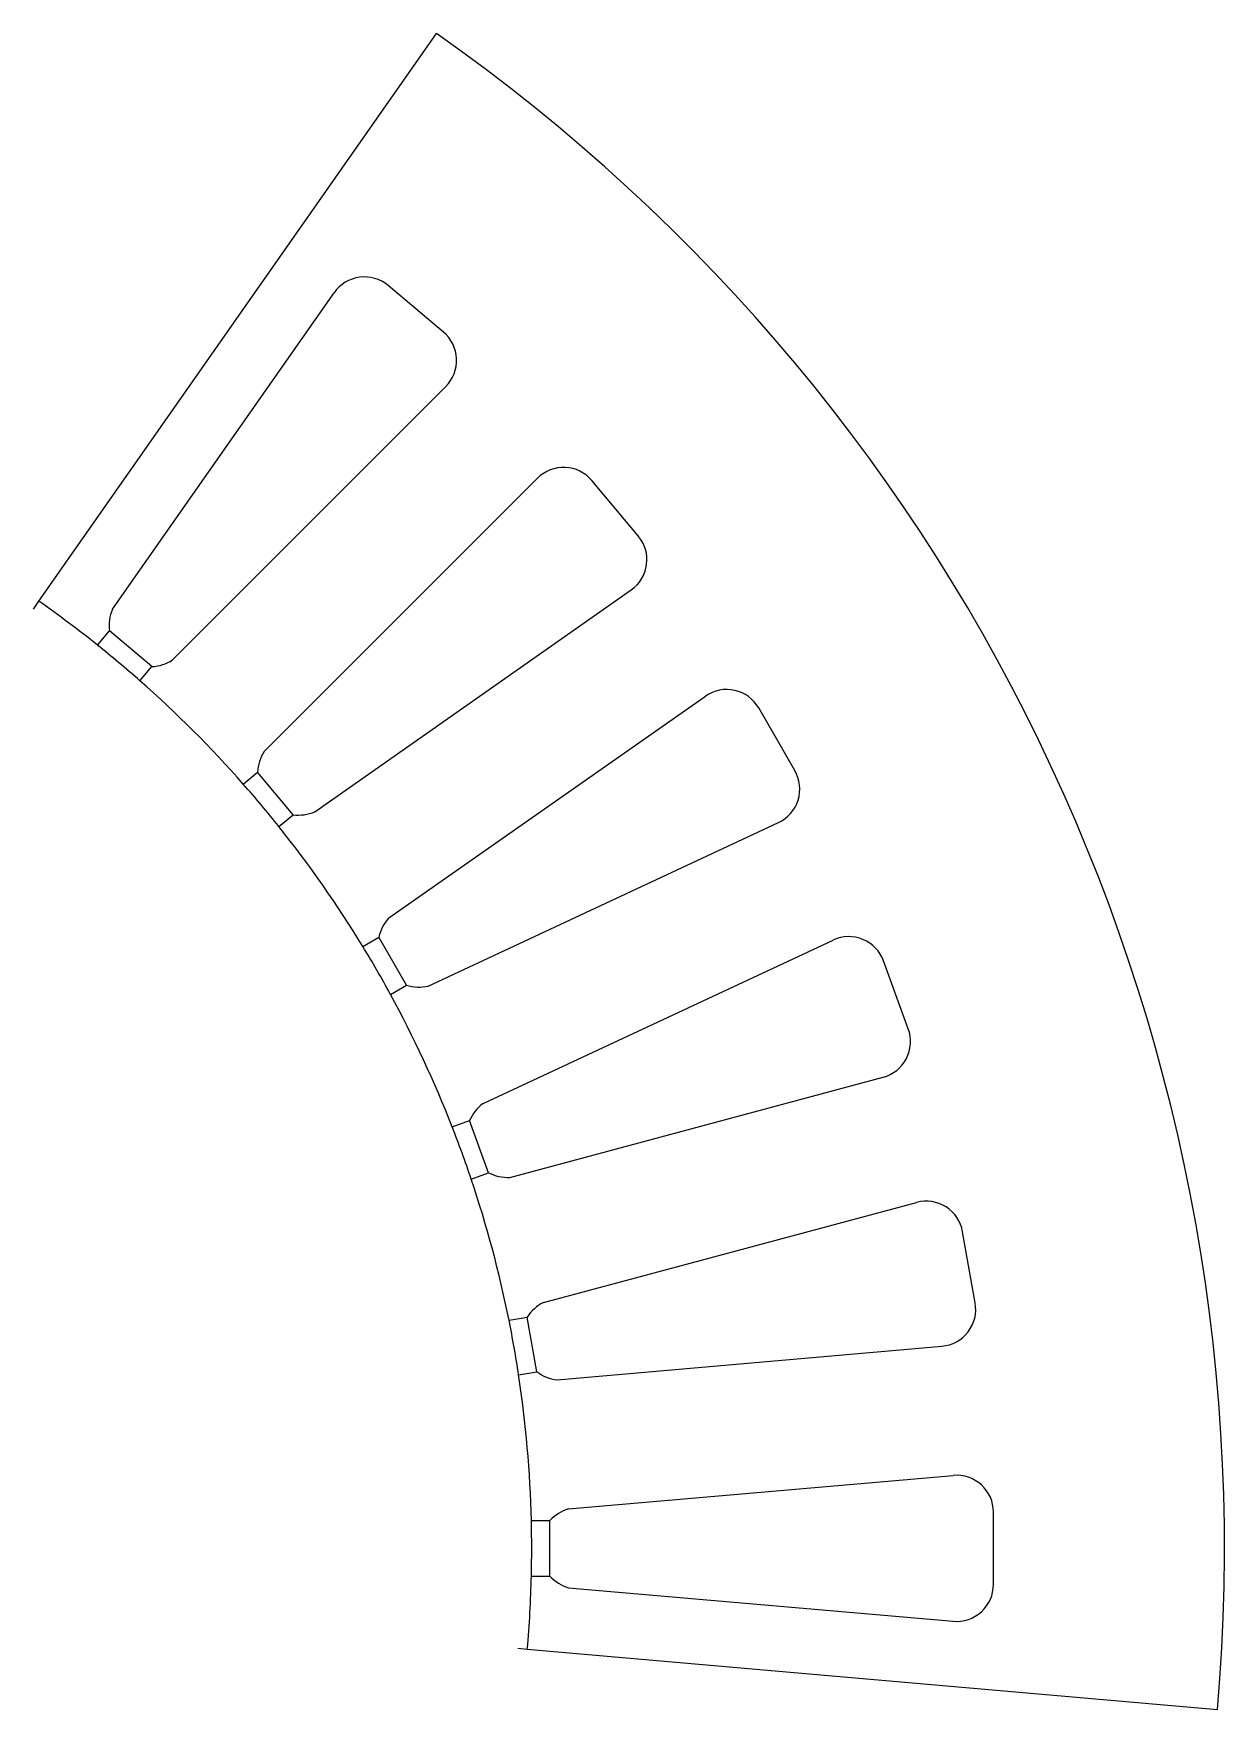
# Model space of a CAD drawing. Extents: x 35.6 to 100, y -8.7 to 81.9.
import ezdxf

# ---------------------------------------------------------------- set-up
doc = ezdxf.new("R2010")
doc.units = 0
doc.layers.add('layer 1000', color=7, linetype='CONTINUOUS')

msp = doc.modelspace()

# ---------------------------------------------------------------- linework, layer by layer
at = {"layer": 'layer 1000'}
for p, q in [((35.85885, 51.211745), (57.357644, 81.915204)), ((57.740523, 65.773086), (54.747309, 68.284691)), ((39.829132, 50.77816), (51.823683, 67.900116)), ((43.09047, 48.041573), (57.869473, 62.827096)), ((48.041573, 43.09047), (62.827096, 57.869473)), ((68.284691, 54.747309), (65.773086, 57.740523)), ((50.77816, 39.829132), (67.900116, 51.823683)), ((35.56174, 50.787428), (35.85885, 51.211745)), ((39.025159, 48.841959), (39.667947, 49.608004)), ((41.96608, 47.679641), (39.667947, 49.608004)), ((41.323292, 46.913596), (41.96608, 47.679641)), ((54.794295, 34.093497), (71.92154, 46.080495)), ((76.754064, 42.058062), (74.800382, 45.441938)), ((46.913596, 41.323292), (47.679641, 41.96608)), ((49.608004, 39.667947), (47.679641, 41.96608)), ((48.841959, 39.025159), (49.608004, 39.667947)), ((56.922982, 30.406503), (75.867649, 39.245633)), ((53.376588, 32.549038), (54.242613, 33.049038)), ((55.742613, 30.450962), (54.242613, 33.049038)), ((59.88212, 24.060611), (78.830684, 32.891384)), ((82.891303, 28.090902), (81.554906, 31.762623)), ((54.876588, 29.950962), (55.742613, 30.450962)), ((61.338228, 20.059988), (81.529982, 25.475125)), ((58.217759, 22.785798), (59.157451, 23.127818)), ((60.183512, 20.30874), (59.157451, 23.127818)), ((59.243819, 19.96672), (60.183512, 20.30874)), ((63.150457, 13.296655), (83.344598, 18.702886)), ((86.509932, 13.270215), (85.831425, 17.118216)), ((61.290012, 12.330223), (62.27482, 12.503871)), ((62.795765, 9.549448), (62.27482, 12.503871)), ((63.889743, 9.10396), (84.715067, 10.930568)), ((61.810957, 9.375799), (62.795765, 9.549448)), ((64.5, 2.128687), (85.326128, 3.946109)), ((87.5, -1.953682), (87.5, 1.953682)), ((62.5, 1.5), (63.5, 1.5)), ((63.5, -1.5), (63.5, 1.5)), ((62.5, -1.5), (63.5, -1.5)), ((64.5, -2.128687), (85.326128, -3.946109)), ((61.764072, -5.403656), (62.280098, -5.448802)), ((62.280098, -5.448802), (99.61947, -8.715574))]:
    msp.add_line(p, q, dxfattribs=at)
for centre, radius, start, end in [((0, 0), 100, 355, 55), ((53.461734, 66.752602), 2, 50, 144.987365), ((56.454948, 64.240998), 2, 315.012635, 50), ((64.240998, 56.454948), 2, 40, 134.987365), ((66.752602, 53.461734), 2, 305.012635, 40), ((0, 0), 62.517997, 51.374835, 55), ((41.932081, 49.892305), 2.281914, 157.157035, 187.157035), ((0, 0), 62.517997, 48.625165, 51.374835), ((41.8529, 49.958747), 2.281914, 272.842965, 302.842965), ((0, 0), 62.517997, 41.374835, 48.625165), ((73.068331, 44.441938), 2, 30, 124.987365), ((49.958747, 41.8529), 2.281914, 147.157035, 177.157035), ((75.022013, 41.058062), 2, 295.012635, 30), ((0, 0), 62.517997, 38.625165, 41.374835), ((0, 0), 62.517997, 31.374835, 38.625165), ((49.892305, 41.932081), 2.281914, 262.842965, 292.842965), ((56.467441, 32.541815), 2.281914, 137.157035, 167.157035), ((79.675521, 31.078582), 2, 20, 114.987365), ((0, 0), 62.517997, 28.625165, 31.374835), ((0, 0), 62.517997, 21.374835, 28.625165), ((56.415759, 32.631331), 2.281914, 252.842965, 282.842965), ((81.011918, 27.406862), 2, 285.012635, 20), ((61.2604, 22.241963), 2.281914, 127.157035, 157.157035), ((0, 0), 62.517997, 18.625165, 21.374835), ((0, 0), 62.517997, 11.374835, 18.625165), ((61.225048, 22.339094), 2.281914, 242.842965, 272.842965), ((83.86181, 16.77092), 2, 10, 104.987365), ((64.191994, 11.266301), 2.281914, 117.157035, 147.157035), ((84.540316, 12.922918), 2, 275.012635, 10), ((0, 0), 62.517997, 8.625165, 11.374835), ((0, 0), 62.517997, 1.374835, 8.625165), ((64.174045, 11.368095), 2.281914, 232.842965, 262.842965), ((85.5, 1.953682), 2, 360, 94.987365), ((65.173146, -0.051682), 2.281914, 107.157035, 137.157035), ((0, 0), 62.517997, 358.625165, 1.374835), ((0, 0), 62.517997, 355, 358.625165), ((65.173146, 0.051682), 2.281914, 222.842965, 252.842965), ((85.5, -1.953682), 2, 265.012635, 0)]:
    msp.add_arc(centre, radius, start, end, dxfattribs=at)

doc.saveas('drawing.dxf')
